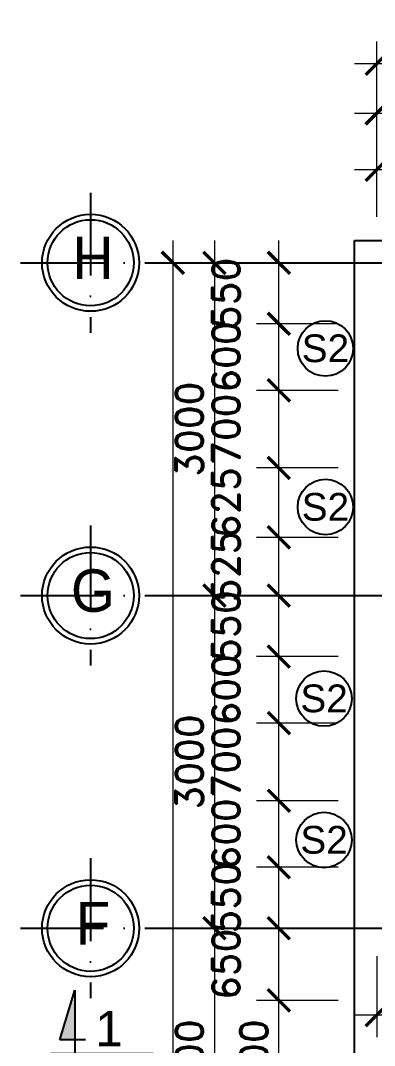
# Model space of a CAD drawing. Header units: inches. Extents: x 452443 to 881249, y 975131 to 1198310.
# Drawn here: x 623730 to 626920, y 1090880 to 1100121 of the extents above; entities that cross this region are included whole.
import ezdxf
from ezdxf.enums import TextEntityAlignment as Align

# ---------------------------------------------------------------- set-up
doc = ezdxf.new("R2010")
doc.units = ezdxf.units.IN
doc.header["$LTSCALE"] = 3.5
doc.header["$MEASUREMENT"] = 0
doc.linetypes.add('ACAD_ISO10W100', pattern=[18, 12, -3, 0, -3])
doc.linetypes.add('CENTER', pattern=[2, 1.25, -0.25, 0.25, -0.25])
for name, color, linetype in [('DOOR-84', 84, 'Continuous'), ('hatch vl', 4, 'Continuous'), ('Netcat', 5, 'Continuous'), ('Netthay_126', 126, 'Continuous'), ('NOI THAT', 42, 'Continuous'), ('phong', 2, 'Continuous'), ('text', 3, 'Continuous'), ('thuocdo', 3, 'Continuous'), ('Truc', 252, 'Continuous'), ('VISIONABLE-LINE126', 126, 'Continuous')]:
    doc.layers.add(name, color=color, linetype=linetype)
doc.styles.add('chu 1', font='VHELVEN0.TTF')
doc.styles.add('romand', font='romand.shx')
doc.styles.add('STYLE5', font='VAVON_.TTF')
doc.styles.add('VNI-HELVE', font='VHELVEN0.TTF')
doc.dimstyles.new('TL100', dxfattribs={"dimscale": 100, "dimtxt": 2.5, "dimasz": 2, "dimexe": 2, "dimexo": 1, "dimgap": 1, "dimtad": 1, "dimdec": 0, "dimzin": 0, "dimdsep": 46, "dimtxsty": 'romand', "dimblk": 'ARCHTICK', "dimcen": 2, "dimdle": 2, "dimclrd": 256, "dimclre": 256, "dimclrt": 7, "dimadec": 0, "dimazin": 0, "dimtfac": 0.004, "dimtdec": 0, "dimtmove": 2, "dimatfit": 3, "dimfxl": 1, "dimtolj": 1, "dimtzin": 0, "dimlwd": 20, "dimlwe": 20, "dimarcsym": 1})

# ---------------------------------------------------------------- blocks, each defined once
blk = doc.blocks.new('truc tron')
at = {"layer": 'DOOR-84', "linetype": 'ACAD_ISO10W100', "ltscale": 20}
for p, q in [((0, -710), (0, 710)), ((710, 0), (-710, 0))]:
    blk.add_line(p, q, dxfattribs=at)
at = {"layer": 'DOOR-84', "linetype": 'Continuous'}
blk.add_circle((0, 0), 492, dxfattribs=at)
at = {"layer": 'NOI THAT', "linetype": 'Continuous'}
blk.add_circle((0, 0), 437, dxfattribs=at)
blk = doc.blocks.new('dc')
at = {"layer": 'Netcat'}
blk.add_hatch(color=256, dxfattribs=at).paths.add_polyline_path([(828, 672), (828, 147), (989, 147)])
for p, q in [((828, 672), (828, -310)), ((989, 147), (828, 672)), ((717, 147), (989, 147)), ((0, 0), (1087, 0))]:
    blk.add_line(p, q, dxfattribs=at)
at = {"style": 'VNI-HELVE', "flags": 4}
blk.add_attdef('E', text='', height=375, dxfattribs=at).set_placement((482, 272), align=Align.MIDDLE_CENTER)
blk = doc.blocks.new('_ArchTick')
at = {"color": 0, "linetype": 'ByBlock', "const_width": 0.15}
blk.add_lwpolyline([(-0.5, -0.5), (0.5, 0.5)], dxfattribs=at)
blk = doc.blocks.new('*D1860')
at = {"layer": 'DEFPOINTS', "color": 0}
for p in [(626691.3, 1097936.5), (625477.3, 1094936.5), (626691.3, 1094936.5)]:
    blk.add_point(p, dxfattribs=at)
at = {"layer": 'thuocdo', "lineweight": 20}
for p, q in [((625477.3, 1098136.5), (625477.3, 1094736.5)), ((626591.3, 1097936.5), (625277.3, 1097936.5)), ((626591.3, 1094936.5), (625277.3, 1094936.5))]:
    blk.add_line(p, q, dxfattribs=at)
at = {"layer": 'thuocdo', "lineweight": 20, "xscale": 200, "yscale": 200, "zscale": 200}
for p, rotation in [((625477.3, 1097936.5), 90), ((625477.3, 1094936.5), 270)]:
    blk.add_blockref('_ArchTick', p, dxfattribs=dict(at, rotation=rotation))
at = {"layer": 'thuocdo', "color": 7, "insert": (625252.3, 1096436.5), "char_height": 250, "attachment_point": 5, "rotation": 90, "style": 'romand'}
blk.add_mtext('\\A1;3000', dxfattribs=at)
blk = doc.blocks.new('*D1861')
at = {"layer": 'DEFPOINTS', "color": 0}
for p in [(626691.3, 1094936.5), (625477.3, 1091936.5), (626691.3, 1091936.5)]:
    blk.add_point(p, dxfattribs=at)
at = {"layer": 'thuocdo', "lineweight": 20}
for p, q in [((625477.3, 1095136.5), (625477.3, 1091736.5)), ((626591.3, 1094936.5), (625277.3, 1094936.5)), ((626591.3, 1091936.5), (625277.3, 1091936.5))]:
    blk.add_line(p, q, dxfattribs=at)
at = {"layer": 'thuocdo', "lineweight": 20, "xscale": 200, "yscale": 200, "zscale": 200}
for p, rotation in [((625477.3, 1094936.5), 90), ((625477.3, 1091936.5), 270)]:
    blk.add_blockref('_ArchTick', p, dxfattribs=dict(at, rotation=rotation))
at = {"layer": 'thuocdo', "color": 7, "insert": (625252.3, 1093436.5), "char_height": 250, "attachment_point": 5, "rotation": 90, "style": 'romand'}
blk.add_mtext('\\A1;3000', dxfattribs=at)
blk = doc.blocks.new('*D1862')
at = {"layer": 'DEFPOINTS', "color": 0}
for p in [(625782.7, 1091936.5), (625477.3, 1089436.5), (625782.7, 1089436.5)]:
    blk.add_point(p, dxfattribs=at)
at = {"layer": 'thuocdo', "lineweight": 20}
for p, q in [((625477.3, 1092136.5), (625477.3, 1089236.5)), ((625682.7, 1091936.5), (625277.3, 1091936.5)), ((625682.7, 1089436.5), (625277.3, 1089436.5))]:
    blk.add_line(p, q, dxfattribs=at)
at = {"layer": 'thuocdo', "lineweight": 20, "xscale": 200, "yscale": 200, "zscale": 200}
for p, rotation in [((625477.3, 1091936.5), 90), ((625477.3, 1089436.5), 270)]:
    blk.add_blockref('_ArchTick', p, dxfattribs=dict(at, rotation=rotation))
at = {"layer": 'thuocdo', "color": 7, "insert": (625252.3, 1090686.5), "char_height": 250, "attachment_point": 5, "rotation": 90, "style": 'romand'}
blk.add_mtext('\\A1;2500', dxfattribs=at)
blk = doc.blocks.new('*D1867')
at = {"layer": 'DEFPOINTS', "color": 0}
for p in [(626899.5, 1097936.5), (625102.6, 1075036.5), (626177.3, 1075036.5)]:
    blk.add_point(p, dxfattribs=at)
at = {"layer": 'thuocdo', "lineweight": 20}
for p, q in [((625102.6, 1098136.5), (625102.6, 1074836.5)), ((626799.5, 1097936.5), (624902.6, 1097936.5)), ((626077.3, 1075036.5), (624902.6, 1075036.5))]:
    blk.add_line(p, q, dxfattribs=at)
at = {"layer": 'thuocdo', "lineweight": 20, "xscale": 200, "yscale": 200, "zscale": 200}
for p, rotation in [((625102.6, 1097936.5), 90), ((625102.6, 1075036.5), 270)]:
    blk.add_blockref('_ArchTick', p, dxfattribs=dict(at, rotation=rotation))
at = {"layer": 'thuocdo', "color": 7, "insert": (624877.6, 1086486.5), "char_height": 250, "attachment_point": 5, "rotation": 90, "style": 'romand'}
blk.add_mtext('\\A1;22900', dxfattribs=at)
blk = doc.blocks.new('*D1869')
at = {"layer": 'DEFPOINTS', "color": 0}
for p in [(630939.8, 1099284.5), (626939.8, 1098251.5), (630939.8, 1098251.5)]:
    blk.add_point(p, dxfattribs=at)
at = {"layer": 'thuocdo', "lineweight": 20}
for p, q in [((626939.8, 1098351.5), (626939.8, 1099484.5)), ((630939.8, 1098351.5), (630939.8, 1099484.5)), ((626739.8, 1099284.5), (631139.8, 1099284.5))]:
    blk.add_line(p, q, dxfattribs=at)
at = {"layer": 'thuocdo', "lineweight": 20, "xscale": 200, "yscale": 200, "zscale": 200, "rotation": 180}
blk.add_blockref('_ArchTick', (626939.8, 1099284.5), dxfattribs=at)
at = {"layer": 'thuocdo', "lineweight": 20, "xscale": 200, "yscale": 200, "zscale": 200}
blk.add_blockref('_ArchTick', (630939.8, 1099284.5), dxfattribs=at)
at = {"layer": 'thuocdo', "color": 7, "insert": (628939.8, 1099509.5), "char_height": 250, "attachment_point": 5, "style": 'romand'}
blk.add_mtext('\\A1;4000', dxfattribs=at)
blk = doc.blocks.new('*D1876')
at = {"layer": 'DEFPOINTS', "color": 0}
for p in [(655439.8, 1099731.9), (626939.8, 1098584.5), (655439.8, 1098584.5)]:
    blk.add_point(p, dxfattribs=at)
at = {"layer": 'thuocdo', "lineweight": 20}
for p, q in [((626939.8, 1098684.5), (626939.8, 1099931.9)), ((655439.8, 1098684.5), (655439.8, 1099931.9)), ((626739.8, 1099731.9), (655639.8, 1099731.9))]:
    blk.add_line(p, q, dxfattribs=at)
at = {"layer": 'thuocdo', "lineweight": 20, "xscale": 200, "yscale": 200, "zscale": 200, "rotation": 180}
blk.add_blockref('_ArchTick', (626939.8, 1099731.9), dxfattribs=at)
at = {"layer": 'thuocdo', "lineweight": 20, "xscale": 200, "yscale": 200, "zscale": 200}
blk.add_blockref('_ArchTick', (655439.8, 1099731.9), dxfattribs=at)
at = {"layer": 'thuocdo', "color": 7, "insert": (641189.8, 1099956.9), "char_height": 250, "attachment_point": 5, "style": 'romand'}
blk.add_mtext('\\A1;28500', dxfattribs=at)
blk = doc.blocks.new('*D2006')
at = {"layer": 'DEFPOINTS', "color": 0}
for p in [(626057.6, 1091286.5), (626691.3, 1091286.5), (626691.3, 1090086.5)]:
    blk.add_point(p, dxfattribs=at)
at = {"layer": 'thuocdo', "lineweight": 20}
for p, q in [((626057.6, 1089886.5), (626057.6, 1091486.5)), ((626591.3, 1091286.5), (625857.6, 1091286.5)), ((626591.3, 1090086.5), (625857.6, 1090086.5))]:
    blk.add_line(p, q, dxfattribs=at)
at = {"layer": 'thuocdo', "lineweight": 20, "xscale": 200, "yscale": 200, "zscale": 200}
for p, rotation in [((626057.6, 1091286.5), 90), ((626057.6, 1090086.5), 270)]:
    blk.add_blockref('_ArchTick', p, dxfattribs=dict(at, rotation=rotation))
at = {"layer": 'thuocdo', "color": 7, "insert": (625832.6, 1090686.5), "char_height": 250, "attachment_point": 5, "rotation": 90, "style": 'romand'}
blk.add_mtext('\\A1;1200', dxfattribs=at)
blk = doc.blocks.new('*D2007')
at = {"layer": 'DEFPOINTS', "color": 0}
for p in [(626057.6, 1091936.5), (626691.3, 1091936.5), (626691.3, 1091286.5)]:
    blk.add_point(p, dxfattribs=at)
at = {"layer": 'thuocdo', "lineweight": 20}
for p, q in [((626057.6, 1091086.5), (626057.6, 1092136.5)), ((626591.3, 1091936.5), (625857.6, 1091936.5)), ((626591.3, 1091286.5), (625857.6, 1091286.5))]:
    blk.add_line(p, q, dxfattribs=at)
at = {"layer": 'thuocdo', "lineweight": 20, "xscale": 200, "yscale": 200, "zscale": 200}
for p, rotation in [((626057.6, 1091936.5), 90), ((626057.6, 1091286.5), 270)]:
    blk.add_blockref('_ArchTick', p, dxfattribs=dict(at, rotation=rotation))
at = {"layer": 'thuocdo', "color": 7, "insert": (625582.6, 1091611.5), "char_height": 250, "attachment_point": 5, "rotation": 90, "style": 'romand'}
blk.add_mtext('\\A1;650', dxfattribs=at)
blk = doc.blocks.new('*D2393')
at = {"layer": 'DEFPOINTS', "color": 0}
for p in [(626939.8, 1091786.5), (627439.8, 1091786.5), (626939.8, 1091153.4)]:
    blk.add_point(p, dxfattribs=at)
at = {"layer": 'thuocdo', "linetype": 'Continuous', "lineweight": 20}
for p, q in [((626939.8, 1091686.5), (626939.8, 1090953.4)), ((627439.8, 1091686.5), (627439.8, 1090953.4)), ((627639.8, 1091153.4), (626739.8, 1091153.4))]:
    blk.add_line(p, q, dxfattribs=at)
at = {"layer": 'thuocdo', "lineweight": 20, "xscale": 200, "yscale": 200, "zscale": 200, "rotation": 180}
blk.add_blockref('_ArchTick', (626939.8, 1091153.4), dxfattribs=at)
at = {"layer": 'thuocdo', "lineweight": 20, "xscale": 200, "yscale": 200, "zscale": 200}
blk.add_blockref('_ArchTick', (627439.8, 1091153.4), dxfattribs=at)
at = {"layer": 'thuocdo', "color": 7, "insert": (627189.8, 1090428.4), "char_height": 250, "attachment_point": 5, "style": 'romand'}
blk.add_mtext('\\A1;500', dxfattribs=at)
blk = doc.blocks.new('*D2576')
at = {"layer": 'DEFPOINTS', "color": 0}
for p in [(626057.6, 1092486.5), (626691.3, 1092486.5), (626691.3, 1091936.5)]:
    blk.add_point(p, dxfattribs=at)
at = {"layer": 'thuocdo', "lineweight": 20}
blk.add_line((626057.6, 1091736.5), (626057.6, 1092686.5), dxfattribs=at)
at = {"layer": 'thuocdo', "linetype": 'Continuous', "lineweight": 20}
for p, q in [((626591.3, 1092486.5), (625857.6, 1092486.5)), ((626591.3, 1091936.5), (625857.6, 1091936.5))]:
    blk.add_line(p, q, dxfattribs=at)
at = {"layer": 'thuocdo', "lineweight": 20, "xscale": 200, "yscale": 200, "zscale": 200}
for p, rotation in [((626057.6, 1092486.5), 90), ((626057.6, 1091936.5), 270)]:
    blk.add_blockref('_ArchTick', p, dxfattribs=dict(at, rotation=rotation))
at = {"layer": 'thuocdo', "color": 7, "insert": (625582.6, 1092211.5), "char_height": 250, "attachment_point": 5, "rotation": 90, "style": 'romand'}
blk.add_mtext('\\A1;550', dxfattribs=at)
blk = doc.blocks.new('*D2577')
at = {"layer": 'DEFPOINTS', "color": 0}
for p in [(626057.6, 1093086.5), (626691.3, 1093086.5), (626691.3, 1092486.5)]:
    blk.add_point(p, dxfattribs=at)
at = {"layer": 'thuocdo', "lineweight": 20}
blk.add_line((626057.6, 1092286.5), (626057.6, 1093286.5), dxfattribs=at)
at = {"layer": 'thuocdo', "linetype": 'Continuous', "lineweight": 20}
for p, q in [((626591.3, 1093086.5), (625857.6, 1093086.5)), ((626591.3, 1092486.5), (625857.6, 1092486.5))]:
    blk.add_line(p, q, dxfattribs=at)
at = {"layer": 'thuocdo', "lineweight": 20, "xscale": 200, "yscale": 200, "zscale": 200}
for p, rotation in [((626057.6, 1093086.5), 90), ((626057.6, 1092486.5), 270)]:
    blk.add_blockref('_ArchTick', p, dxfattribs=dict(at, rotation=rotation))
at = {"layer": 'thuocdo', "color": 7, "insert": (625582.6, 1092786.5), "char_height": 250, "attachment_point": 5, "rotation": 90, "style": 'romand'}
blk.add_mtext('\\A1;600', dxfattribs=at)
blk = doc.blocks.new('*D2578')
at = {"layer": 'DEFPOINTS', "color": 0}
for p in [(626057.6, 1093786.5), (626691.3, 1093786.5), (626691.3, 1093086.5)]:
    blk.add_point(p, dxfattribs=at)
at = {"layer": 'thuocdo', "lineweight": 20}
blk.add_line((626057.6, 1092886.5), (626057.6, 1093986.5), dxfattribs=at)
at = {"layer": 'thuocdo', "linetype": 'Continuous', "lineweight": 20}
for p, q in [((626591.3, 1093786.5), (625857.6, 1093786.5)), ((626591.3, 1093086.5), (625857.6, 1093086.5))]:
    blk.add_line(p, q, dxfattribs=at)
at = {"layer": 'thuocdo', "lineweight": 20, "xscale": 200, "yscale": 200, "zscale": 200}
for p, rotation in [((626057.6, 1093786.5), 90), ((626057.6, 1093086.5), 270)]:
    blk.add_blockref('_ArchTick', p, dxfattribs=dict(at, rotation=rotation))
at = {"layer": 'thuocdo', "color": 7, "insert": (625582.6, 1093436.5), "char_height": 250, "attachment_point": 5, "rotation": 90, "style": 'romand'}
blk.add_mtext('\\A1;700', dxfattribs=at)
blk = doc.blocks.new('*D2579')
at = {"layer": 'DEFPOINTS', "color": 0}
for p in [(626057.6, 1094386.5), (626691.3, 1094386.5), (626691.3, 1093786.5)]:
    blk.add_point(p, dxfattribs=at)
at = {"layer": 'thuocdo', "lineweight": 20}
blk.add_line((626057.6, 1093586.5), (626057.6, 1094586.5), dxfattribs=at)
at = {"layer": 'thuocdo', "linetype": 'Continuous', "lineweight": 20}
for p, q in [((626591.3, 1094386.5), (625857.6, 1094386.5)), ((626591.3, 1093786.5), (625857.6, 1093786.5))]:
    blk.add_line(p, q, dxfattribs=at)
at = {"layer": 'thuocdo', "lineweight": 20, "xscale": 200, "yscale": 200, "zscale": 200}
for p, rotation in [((626057.6, 1094386.5), 90), ((626057.6, 1093786.5), 270)]:
    blk.add_blockref('_ArchTick', p, dxfattribs=dict(at, rotation=rotation))
at = {"layer": 'thuocdo', "color": 7, "insert": (625582.6, 1094086.5), "char_height": 250, "attachment_point": 5, "rotation": 90, "style": 'romand'}
blk.add_mtext('\\A1;600', dxfattribs=at)
blk = doc.blocks.new('*D2580')
at = {"layer": 'DEFPOINTS', "color": 0}
for p in [(626057.6, 1094936.5), (626691.3, 1094936.5), (626691.3, 1094386.5)]:
    blk.add_point(p, dxfattribs=at)
at = {"layer": 'thuocdo', "lineweight": 20}
blk.add_line((626057.6, 1094186.5), (626057.6, 1095136.5), dxfattribs=at)
at = {"layer": 'thuocdo', "linetype": 'Continuous', "lineweight": 20}
for p, q in [((626591.3, 1094936.5), (625857.6, 1094936.5)), ((626591.3, 1094386.5), (625857.6, 1094386.5))]:
    blk.add_line(p, q, dxfattribs=at)
at = {"layer": 'thuocdo', "lineweight": 20, "xscale": 200, "yscale": 200, "zscale": 200}
for p, rotation in [((626057.6, 1094936.5), 90), ((626057.6, 1094386.5), 270)]:
    blk.add_blockref('_ArchTick', p, dxfattribs=dict(at, rotation=rotation))
at = {"layer": 'thuocdo', "color": 7, "insert": (625582.6, 1094661.5), "char_height": 250, "attachment_point": 5, "rotation": 90, "style": 'romand'}
blk.add_mtext('\\A1;550', dxfattribs=at)
blk = doc.blocks.new('*D2581')
at = {"layer": 'DEFPOINTS', "color": 0}
for p in [(626057.6, 1095461.1), (626691.3, 1095461.1), (626691.3, 1094936.5)]:
    blk.add_point(p, dxfattribs=at)
at = {"layer": 'thuocdo', "lineweight": 20}
blk.add_line((626057.6, 1094736.5), (626057.6, 1095661.1), dxfattribs=at)
at = {"layer": 'thuocdo', "linetype": 'Continuous', "lineweight": 20}
for p, q in [((626591.3, 1095461.1), (625857.6, 1095461.1)), ((626591.3, 1094936.5), (625857.6, 1094936.5))]:
    blk.add_line(p, q, dxfattribs=at)
at = {"layer": 'thuocdo', "lineweight": 20, "xscale": 200, "yscale": 200, "zscale": 200}
for p, rotation in [((626057.6, 1095461.1), 90), ((626057.6, 1094936.5), 270)]:
    blk.add_blockref('_ArchTick', p, dxfattribs=dict(at, rotation=rotation))
at = {"layer": 'thuocdo', "color": 7, "insert": (625582.6, 1095198.8), "char_height": 250, "attachment_point": 5, "rotation": 90, "style": 'romand'}
blk.add_mtext('\\A1;525', dxfattribs=at)
blk = doc.blocks.new('*D2582')
at = {"layer": 'DEFPOINTS', "color": 0}
for p in [(626057.6, 1096086.5), (626691.3, 1096086.5), (626691.3, 1095461.1)]:
    blk.add_point(p, dxfattribs=at)
at = {"layer": 'thuocdo', "lineweight": 20}
blk.add_line((626057.6, 1095261.1), (626057.6, 1096286.5), dxfattribs=at)
at = {"layer": 'thuocdo', "linetype": 'Continuous', "lineweight": 20}
for p, q in [((626591.3, 1096086.5), (625857.6, 1096086.5)), ((626591.3, 1095461.1), (625857.6, 1095461.1))]:
    blk.add_line(p, q, dxfattribs=at)
at = {"layer": 'thuocdo', "lineweight": 20, "xscale": 200, "yscale": 200, "zscale": 200}
for p, rotation in [((626057.6, 1096086.5), 90), ((626057.6, 1095461.1), 270)]:
    blk.add_blockref('_ArchTick', p, dxfattribs=dict(at, rotation=rotation))
at = {"layer": 'thuocdo', "color": 7, "insert": (625582.6, 1095773.8), "char_height": 250, "attachment_point": 5, "rotation": 90, "style": 'romand'}
blk.add_mtext('\\A1;625', dxfattribs=at)
blk = doc.blocks.new('*D2583')
at = {"layer": 'DEFPOINTS', "color": 0}
for p in [(626057.6, 1096786.5), (626691.3, 1096786.5), (626691.3, 1096086.5)]:
    blk.add_point(p, dxfattribs=at)
at = {"layer": 'thuocdo', "lineweight": 20}
blk.add_line((626057.6, 1095886.5), (626057.6, 1096986.5), dxfattribs=at)
at = {"layer": 'thuocdo', "linetype": 'Continuous', "lineweight": 20}
for p, q in [((626591.3, 1096786.5), (625857.6, 1096786.5)), ((626591.3, 1096086.5), (625857.6, 1096086.5))]:
    blk.add_line(p, q, dxfattribs=at)
at = {"layer": 'thuocdo', "lineweight": 20, "xscale": 200, "yscale": 200, "zscale": 200}
for p, rotation in [((626057.6, 1096786.5), 90), ((626057.6, 1096086.5), 270)]:
    blk.add_blockref('_ArchTick', p, dxfattribs=dict(at, rotation=rotation))
at = {"layer": 'thuocdo', "color": 7, "insert": (625582.6, 1096436.5), "char_height": 250, "attachment_point": 5, "rotation": 90, "style": 'romand'}
blk.add_mtext('\\A1;700', dxfattribs=at)
blk = doc.blocks.new('*D2584')
at = {"layer": 'DEFPOINTS', "color": 0}
for p in [(626057.6, 1097386.5), (626691.3, 1097386.5), (626691.3, 1096786.5)]:
    blk.add_point(p, dxfattribs=at)
at = {"layer": 'thuocdo', "lineweight": 20}
blk.add_line((626057.6, 1096586.5), (626057.6, 1097586.5), dxfattribs=at)
at = {"layer": 'thuocdo', "linetype": 'Continuous', "lineweight": 20}
for p, q in [((626591.3, 1097386.5), (625857.6, 1097386.5)), ((626591.3, 1096786.5), (625857.6, 1096786.5))]:
    blk.add_line(p, q, dxfattribs=at)
at = {"layer": 'thuocdo', "lineweight": 20, "xscale": 200, "yscale": 200, "zscale": 200}
for p, rotation in [((626057.6, 1097386.5), 90), ((626057.6, 1096786.5), 270)]:
    blk.add_blockref('_ArchTick', p, dxfattribs=dict(at, rotation=rotation))
at = {"layer": 'thuocdo', "color": 7, "insert": (625582.6, 1097086.5), "char_height": 250, "attachment_point": 5, "rotation": 90, "style": 'romand'}
blk.add_mtext('\\A1;600', dxfattribs=at)
blk = doc.blocks.new('*D2585')
at = {"layer": 'DEFPOINTS', "color": 0}
for p in [(626057.6, 1097936.5), (626691.3, 1097936.5), (626691.3, 1097386.5)]:
    blk.add_point(p, dxfattribs=at)
at = {"layer": 'thuocdo', "lineweight": 20}
blk.add_line((626057.6, 1097186.5), (626057.6, 1098136.5), dxfattribs=at)
at = {"layer": 'thuocdo', "linetype": 'Continuous', "lineweight": 20}
for p, q in [((626591.3, 1097936.5), (625857.6, 1097936.5)), ((626591.3, 1097386.5), (625857.6, 1097386.5))]:
    blk.add_line(p, q, dxfattribs=at)
at = {"layer": 'thuocdo', "lineweight": 20, "xscale": 200, "yscale": 200, "zscale": 200}
for p, rotation in [((626057.6, 1097936.5), 90), ((626057.6, 1097386.5), 270)]:
    blk.add_blockref('_ArchTick', p, dxfattribs=dict(at, rotation=rotation))
at = {"layer": 'thuocdo', "color": 7, "insert": (625582.6, 1097661.5), "char_height": 250, "attachment_point": 5, "rotation": 90, "style": 'romand'}
blk.add_mtext('\\A1;550', dxfattribs=at)
blk = doc.blocks.new('*D2592')
at = {"layer": 'DEFPOINTS', "color": 0}
for p in [(626939.8, 1098774.5), (626939.8, 1098251.5), (627689.8, 1098251.5)]:
    blk.add_point(p, dxfattribs=at)
at = {"layer": 'thuocdo', "linetype": 'Continuous', "lineweight": 20}
for p, q in [((626939.8, 1098351.5), (626939.8, 1098974.5)), ((627689.8, 1098351.5), (627689.8, 1098974.5))]:
    blk.add_line(p, q, dxfattribs=at)
at = {"layer": 'thuocdo', "lineweight": 20}
blk.add_line((627889.8, 1098774.5), (626739.8, 1098774.5), dxfattribs=at)
at = {"layer": 'thuocdo', "lineweight": 20, "xscale": 200, "yscale": 200, "zscale": 200, "rotation": 180}
blk.add_blockref('_ArchTick', (626939.8, 1098774.5), dxfattribs=at)
at = {"layer": 'thuocdo', "lineweight": 20, "xscale": 200, "yscale": 200, "zscale": 200}
blk.add_blockref('_ArchTick', (627689.8, 1098774.5), dxfattribs=at)
at = {"layer": 'thuocdo', "color": 7, "insert": (627314.8, 1099249.5), "char_height": 250, "attachment_point": 5, "style": 'romand'}
blk.add_mtext('\\A1;750', dxfattribs=at)

msp = doc.modelspace()

# ---------------------------------------------------------------- linework, layer by layer
at = {"layer": 'hatch vl'}
for centre in [(626477.6, 1097164), (626477.6, 1095734.4), (626465.4, 1094007.7), (626465.4, 1092732.5)]:
    msp.add_circle(centre, 250, dxfattribs=at)
at = {"layer": 'Netthay_126'}
for p, q in [((626739.8, 1083236.5), (626739.8, 1098136.5)), ((626739.8, 1098136.5), (655639.8, 1098136.5))]:
    msp.add_line(p, q, dxfattribs=at)
at = {"layer": 'Truc', "linetype": 'CENTER', "ltscale": 600}
for points in [[(624992.9, 1097936.5), (657529.9, 1097936.5)], [(624992.9, 1094936.5), (657529.9, 1094936.5)], [(624992.9, 1091936.5), (657529.9, 1091936.5)]]:
    msp.add_lwpolyline(points, dxfattribs=at)

# ---------------------------------------------------------------- block references
at = {"layer": 'phong'}
ref = msp.add_blockref('dc', (624924.8, 1090806), dxfattribs=dict(at, xscale=-0.8499999999767169, yscale=0.8499999999767169, zscale=0.8500000000058208))
ref.add_attrib('E', '1', dxfattribs={"layer": '0', "height": 318.8, "style": 'VNI-HELVE'}).set_placement((624528.7, 1091032.2), align=Align.MIDDLE_CENTER)
at = {"layer": 'VISIONABLE-LINE126', "linetype": 'Continuous', "xscale": 0.8886240000138059, "yscale": 0.8886240000138059, "zscale": 0.8886240000138059, "rotation": 180}
for p in [(624361.7, 1097936.5), (624361.7, 1094936.5), (624361.7, 1091936.5)]:
    msp.add_blockref('truc tron', p, dxfattribs=at)

# ---------------------------------------------------------------- texts
at = {"char_height": 250, "width": 407.041, "attachment_point": 5, "style": 'chu 1'}
for insert in [(626477.6, 1097164), (626477.6, 1095734.4), (626465.4, 1094007.7), (626465.4, 1092732.5)]:
    msp.add_mtext('S2', dxfattribs=dict(at, insert=insert))
at = {"layer": 'text', "linetype": 'Continuous', "style": 'STYLE5'}
for s, p in [('H', (624383.4, 1097789.8)), ('G', (624383.4, 1094789.8)), ('F', (624383.4, 1091789.8))]:
    msp.add_text(s, height=382.5, dxfattribs=at).set_placement(p, align=Align.CENTER)

# ---------------------------------------------------------------- dimensions: what is measured, and where the dimension line sits
at = {"layer": 'thuocdo'}
for base, p1, p2, override, picture, middle in [((655439.8, 1099731.9), (626939.8, 1098584.5), (655439.8, 1098584.5), {"dimarcsym": 1}, '*D1876', (641189.8, 1099956.9)), ((630939.8, 1099284.5), (626939.8, 1098251.5), (630939.8, 1098251.5), {"dimarcsym": 1}, '*D1869', (628939.8, 1099509.5)), ((626939.8, 1098774.5), (627689.8, 1098251.5), (626939.8, 1098251.5), {"dimfxl": 10}, '*D2592', (627314.8, 1099249.5))]:
    dim = msp.add_linear_dim(base=base, p1=p1, p2=p2, dimstyle='TL100', override=override, dxfattribs=at)
    dim.commit()
    dim.dimension.update_dxf_attribs({"geometry": picture, "text_midpoint": middle})
for base, p1, p2, override, picture, middle in [((625102.6, 1075036.5), (626899.5, 1097936.5), (626177.3, 1075036.5), {"dimarcsym": 1}, '*D1867', (624877.6, 1086486.5)), ((625477.3, 1094936.5), (626691.3, 1097936.5), (626691.3, 1094936.5), {"dimarcsym": 1}, '*D1860', (625252.3, 1096436.5)), ((626057.6, 1097936.5), (626691.3, 1097386.5), (626691.3, 1097936.5), {"dimfxl": 10}, '*D2585', (625582.6, 1097661.5)), ((626057.6, 1097386.5), (626691.3, 1096786.5), (626691.3, 1097386.5), {"dimfxl": 10}, '*D2584', (625582.6, 1097086.5)), ((626057.6, 1096786.5), (626691.3, 1096086.5), (626691.3, 1096786.5), {"dimfxl": 10}, '*D2583', (625582.6, 1096436.5)), ((626057.6, 1096086.5), (626691.3, 1095461.1), (626691.3, 1096086.5), {"dimfxl": 10}, '*D2582', (625582.6, 1095773.8)), ((626057.6, 1095461.1), (626691.3, 1094936.5), (626691.3, 1095461.1), {"dimfxl": 10}, '*D2581', (625582.6, 1095198.8)), ((625477.3, 1091936.5), (626691.3, 1094936.5), (626691.3, 1091936.5), {"dimarcsym": 1}, '*D1861', (625252.3, 1093436.5)), ((626057.6, 1094936.5), (626691.3, 1094386.5), (626691.3, 1094936.5), {"dimfxl": 10}, '*D2580', (625582.6, 1094661.5)), ((626057.6, 1094386.5), (626691.3, 1093786.5), (626691.3, 1094386.5), {"dimfxl": 10}, '*D2579', (625582.6, 1094086.5)), ((626057.6, 1093786.5), (626691.3, 1093086.5), (626691.3, 1093786.5), {"dimfxl": 10}, '*D2578', (625582.6, 1093436.5)), ((626057.6, 1093086.5), (626691.3, 1092486.5), (626691.3, 1093086.5), {"dimfxl": 10}, '*D2577', (625582.6, 1092786.5)), ((626057.6, 1092486.5), (626691.3, 1091936.5), (626691.3, 1092486.5), {"dimfxl": 10}, '*D2576', (625582.6, 1092211.5)), ((625477.3, 1089436.5), (625782.7, 1091936.5), (625782.7, 1089436.5), {"dimarcsym": 1}, '*D1862', (625252.3, 1090686.5)), ((626057.6, 1091936.5), (626691.3, 1091286.5), (626691.3, 1091936.5), {"dimfxl": 10, "dimarcsym": 1}, '*D2007', (625582.6, 1091611.5)), ((626057.6, 1091286.5), (626691.3, 1090086.5), (626691.3, 1091286.5), {"dimfxl": 10, "dimarcsym": 1}, '*D2006', (625832.6, 1090686.5))]:
    dim = msp.add_linear_dim(base=base, p1=p1, p2=p2, angle=90, dimstyle='TL100', override=override, dxfattribs=at)
    dim.commit()
    dim.dimension.update_dxf_attribs({"geometry": picture, "text_midpoint": middle})
dim = msp.add_linear_dim(base=(626939.8, 1091153.4), p1=(627439.8, 1091786.5), p2=(626939.8, 1091786.5), dimstyle='TL100', dxfattribs=at)
dim.commit()
dim.dimension.update_dxf_attribs({"geometry": '*D2393', "text_midpoint": (627189.8, 1090428.4)})

doc.saveas('drawing.dxf')
